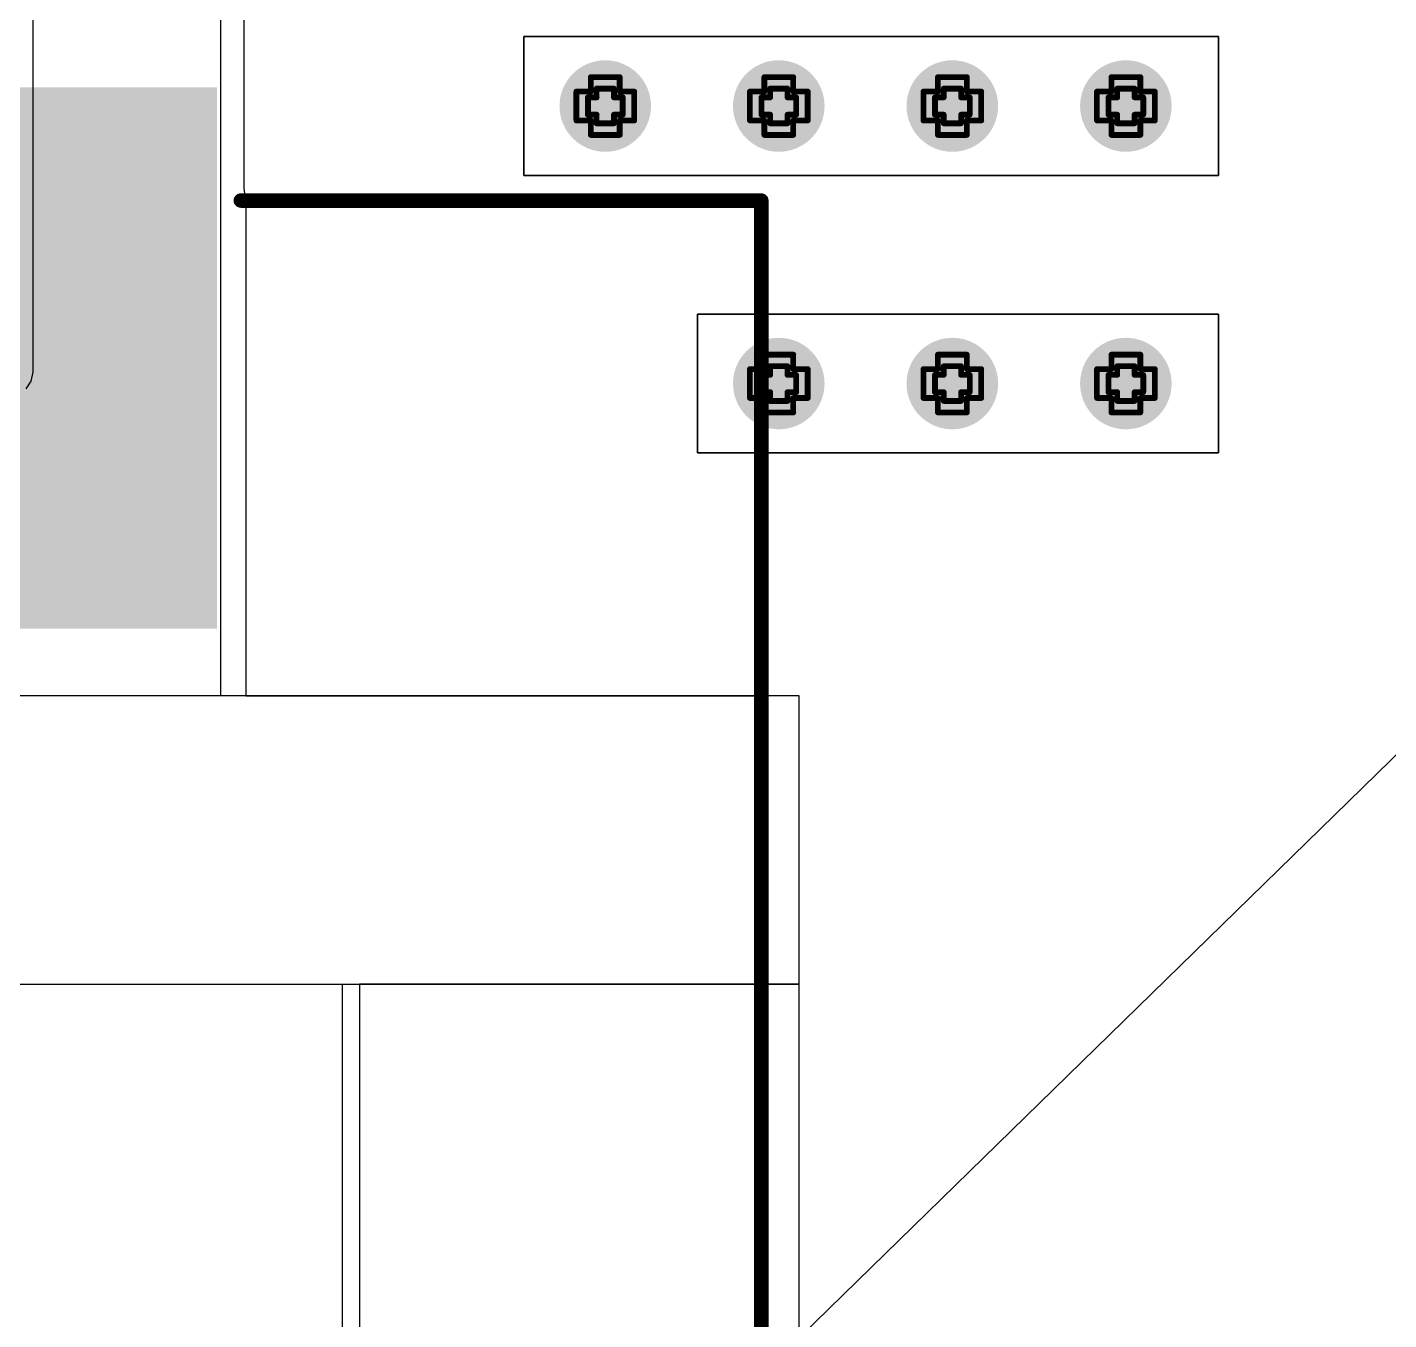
# Model space of a CAD drawing. Header units: inches. Extents: x -7 to 5163, y -3 to 5149.
# Drawn here: x 27.97 to 39.93, y 139.91 to 151.26 of the extents above; entities that cross this region are included whole.
import ezdxf

# ---------------------------------------------------------------- set-up
doc = ezdxf.new("R2010")
doc.units = ezdxf.units.IN
for name, color, linetype in [('Bottom Layer', 5, 'Continuous'), ('Bottom Solder', 6, 'Continuous'), ('Drill Drawing', 1, 'Continuous'), ('GND', 76, 'Continuous'), ('PWR', 16, 'Continuous'), ('Top Layer', 1, 'Continuous'), ('Top Overlay', 2, 'Continuous'), ('Top Paste', 8, 'Continuous'), ('Top Solder', 216, 'Continuous'), ('Via Holes', 16, 'Continuous')]:
    doc.layers.add(name, color=color, linetype=linetype)

# ---------------------------------------------------------------- blocks, each defined once
blk = doc.blocks.new('10_VQFN_HR__3_3__4')
at = {"layer": 'Top Solder'}
blk.add_line((1.024, -0.475), (-5134.645, -5016.903), dxfattribs=at)
blk = doc.blocks.new('SRP1270_4R7M_44')
at = {"layer": 'Top Layer'}
blk.add_hatch(color=1, dxfattribs=at).paths.add_polyline_path([(3.225, -2), (3.225, 2), (7.775, 2), (7.775, -2)])
at = {"layer": 'Top Paste'}
blk.add_hatch(color=8, dxfattribs=at).paths.add_polyline_path([(3.225, -2), (3.225, 2), (7.775, 2), (7.775, -2)])
at = {"layer": 'Top Solder'}
blk.add_hatch(color=216, dxfattribs=at).paths.add_polyline_path([(3.123, -2.102), (3.123, 2.102), (7.877, 2.102), (7.877, -2.102)])
at = {"layer": 'Top Overlay', "const_width": 0.127}
for points in [[(6.883, -2.311), (6.883, -6.883)], [(-6.909, -6.883), (6.883, -6.883)]]:
    blk.add_lwpolyline(points, dxfattribs=at)
at = {"layer": 'Top Overlay', "const_width": 0.0635}
for points in [[(6.852, -2.311, 1), (6.915, -2.311, 1)], [(6.852, -6.883, 1), (6.915, -6.883, 1)], [(6.852, -6.883, 1), (6.915, -6.883, 1)]]:
    blk.add_lwpolyline(points, format="xyb", close=True, dxfattribs=at)

msp = doc.modelspace()

# ---------------------------------------------------------------- hatches: boundary and pattern name
at = {"layer": 'Bottom Layer'}
h = msp.add_hatch(color=5, dxfattribs=at)
edge = h.paths.add_edge_path()
edge.add_arc((33.045, 150.571), 0.3, 0, 360)
h = msp.add_hatch(color=5, dxfattribs=at)
edge = h.paths.add_edge_path()
edge.add_arc((34.569, 150.571), 0.3, 0, 360)
h = msp.add_hatch(color=5, dxfattribs=at)
edge = h.paths.add_edge_path()
edge.add_arc((36.093, 150.571), 0.3, 0, 360)
h = msp.add_hatch(color=5, dxfattribs=at)
edge = h.paths.add_edge_path()
edge.add_arc((37.617, 150.571), 0.3, 0, 360)
h = msp.add_hatch(color=5, dxfattribs=at)
edge = h.paths.add_edge_path()
edge.add_arc((34.569, 148.133), 0.3, 0, 360)
h = msp.add_hatch(color=5, dxfattribs=at)
edge = h.paths.add_edge_path()
edge.add_arc((36.093, 148.133), 0.3, 0, 360)
h = msp.add_hatch(color=5, dxfattribs=at)
edge = h.paths.add_edge_path()
edge.add_arc((37.617, 148.133), 0.3, 0, 360)
at = {"layer": 'Bottom Solder'}
h = msp.add_hatch(color=6, dxfattribs=at)
edge = h.paths.add_edge_path()
edge.add_arc((33.045, 150.571), 0.402, 0, 360)
h = msp.add_hatch(color=6, dxfattribs=at)
edge = h.paths.add_edge_path()
edge.add_arc((34.569, 150.571), 0.402, 0, 360)
h = msp.add_hatch(color=6, dxfattribs=at)
edge = h.paths.add_edge_path()
edge.add_arc((36.093, 150.571), 0.402, 0, 360)
h = msp.add_hatch(color=6, dxfattribs=at)
edge = h.paths.add_edge_path()
edge.add_arc((37.617, 150.571), 0.402, 0, 360)
h = msp.add_hatch(color=6, dxfattribs=at)
edge = h.paths.add_edge_path()
edge.add_arc((34.569, 148.133), 0.402, 0, 360)
h = msp.add_hatch(color=6, dxfattribs=at)
edge = h.paths.add_edge_path()
edge.add_arc((36.093, 148.133), 0.402, 0, 360)
h = msp.add_hatch(color=6, dxfattribs=at)
edge = h.paths.add_edge_path()
edge.add_arc((37.617, 148.133), 0.402, 0, 360)
at = {"layer": 'GND'}
h = msp.add_hatch(color=76, dxfattribs=at)
edge = h.paths.add_edge_path()
edge.add_arc((33.045, 150.571), 0.3, 0, 360)
h = msp.add_hatch(color=76, dxfattribs=at)
edge = h.paths.add_edge_path()
edge.add_arc((34.569, 150.571), 0.3, 0, 360)
h = msp.add_hatch(color=76, dxfattribs=at)
edge = h.paths.add_edge_path()
edge.add_arc((36.093, 150.571), 0.3, 0, 360)
h = msp.add_hatch(color=76, dxfattribs=at)
edge = h.paths.add_edge_path()
edge.add_arc((37.617, 150.571), 0.3, 0, 360)
h = msp.add_hatch(color=76, dxfattribs=at)
edge = h.paths.add_edge_path()
edge.add_arc((34.569, 148.133), 0.3, 0, 360)
h = msp.add_hatch(color=76, dxfattribs=at)
edge = h.paths.add_edge_path()
edge.add_arc((36.093, 148.133), 0.3, 0, 360)
h = msp.add_hatch(color=76, dxfattribs=at)
edge = h.paths.add_edge_path()
edge.add_arc((37.617, 148.133), 0.3, 0, 360)
at = {"layer": 'PWR'}
h = msp.add_hatch(color=16, dxfattribs=at)
edge = h.paths.add_edge_path()
edge.add_arc((33.045, 150.571), 0.3, 0, 360)
h = msp.add_hatch(color=16, dxfattribs=at)
edge = h.paths.add_edge_path()
edge.add_arc((34.569, 150.571), 0.3, 0, 360)
h = msp.add_hatch(color=16, dxfattribs=at)
edge = h.paths.add_edge_path()
edge.add_arc((36.093, 150.571), 0.3, 0, 360)
h = msp.add_hatch(color=16, dxfattribs=at)
edge = h.paths.add_edge_path()
edge.add_arc((37.617, 150.571), 0.3, 0, 360)
h = msp.add_hatch(color=16, dxfattribs=at)
edge = h.paths.add_edge_path()
edge.add_arc((34.569, 148.133), 0.3, 0, 360)
h = msp.add_hatch(color=16, dxfattribs=at)
edge = h.paths.add_edge_path()
edge.add_arc((36.093, 148.133), 0.3, 0, 360)
h = msp.add_hatch(color=16, dxfattribs=at)
edge = h.paths.add_edge_path()
edge.add_arc((37.617, 148.133), 0.3, 0, 360)
at = {"layer": 'Top Layer'}
h = msp.add_hatch(color=1, dxfattribs=at)
edge = h.paths.add_edge_path()
edge.add_arc((33.045, 150.571), 0.3, 0, 360)
h = msp.add_hatch(color=1, dxfattribs=at)
edge = h.paths.add_edge_path()
edge.add_arc((34.569, 150.571), 0.3, 0, 360)
h = msp.add_hatch(color=1, dxfattribs=at)
edge = h.paths.add_edge_path()
edge.add_arc((36.093, 150.571), 0.3, 0, 360)
h = msp.add_hatch(color=1, dxfattribs=at)
edge = h.paths.add_edge_path()
edge.add_arc((37.617, 150.571), 0.3, 0, 360)
h = msp.add_hatch(color=1, dxfattribs=at)
edge = h.paths.add_edge_path()
edge.add_arc((34.569, 148.133), 0.3, 0, 360)
h = msp.add_hatch(color=1, dxfattribs=at)
edge = h.paths.add_edge_path()
edge.add_arc((36.093, 148.133), 0.3, 0, 360)
h = msp.add_hatch(color=1, dxfattribs=at)
edge = h.paths.add_edge_path()
edge.add_arc((37.617, 148.133), 0.3, 0, 360)
at = {"layer": 'Top Solder'}
h = msp.add_hatch(color=216, dxfattribs=at)
edge = h.paths.add_edge_path()
edge.add_arc((33.045, 150.571), 0.402, 0, 360)
h = msp.add_hatch(color=216, dxfattribs=at)
edge = h.paths.add_edge_path()
edge.add_arc((34.569, 150.571), 0.402, 0, 360)
h = msp.add_hatch(color=216, dxfattribs=at)
edge = h.paths.add_edge_path()
edge.add_arc((36.093, 150.571), 0.402, 0, 360)
h = msp.add_hatch(color=216, dxfattribs=at)
edge = h.paths.add_edge_path()
edge.add_arc((37.617, 150.571), 0.402, 0, 360)
h = msp.add_hatch(color=216, dxfattribs=at)
edge = h.paths.add_edge_path()
edge.add_arc((34.569, 148.133), 0.402, 0, 360)
h = msp.add_hatch(color=216, dxfattribs=at)
edge = h.paths.add_edge_path()
edge.add_arc((36.093, 148.133), 0.402, 0, 360)
h = msp.add_hatch(color=216, dxfattribs=at)
edge = h.paths.add_edge_path()
edge.add_arc((37.617, 148.133), 0.402, 0, 360)
at = {"layer": 'Via Holes'}
h = msp.add_hatch(color=7, dxfattribs=at)
edge = h.paths.add_edge_path()
edge.add_arc((33.045, 150.571), 0.15, 0, 360)
h = msp.add_hatch(color=7, dxfattribs=at)
edge = h.paths.add_edge_path()
edge.add_arc((34.569, 150.571), 0.15, 0, 360)
h = msp.add_hatch(color=7, dxfattribs=at)
edge = h.paths.add_edge_path()
edge.add_arc((36.093, 150.571), 0.15, 0, 360)
h = msp.add_hatch(color=7, dxfattribs=at)
edge = h.paths.add_edge_path()
edge.add_arc((37.617, 150.571), 0.15, 0, 360)
h = msp.add_hatch(color=7, dxfattribs=at)
edge = h.paths.add_edge_path()
edge.add_arc((34.569, 148.133), 0.15, 0, 360)
h = msp.add_hatch(color=7, dxfattribs=at)
edge = h.paths.add_edge_path()
edge.add_arc((36.093, 148.133), 0.15, 0, 360)
h = msp.add_hatch(color=7, dxfattribs=at)
edge = h.paths.add_edge_path()
edge.add_arc((37.617, 148.133), 0.15, 0, 360)

# ---------------------------------------------------------------- linework, layer by layer
at = {"layer": 'Bottom Layer'}
for p, q in [((28.02, 148.234), (28.02, 159.33)), ((27.959, 148.088), (28.004, 148.155)), ((28.004, 148.155), (28.02, 148.234))]:
    msp.add_line(p, q, dxfattribs=at)
at = {"layer": 'Drill Drawing', "const_width": 0.0508}
for points in [[(32.918, 150.698), (32.918, 150.825)], [(32.918, 150.825), (33.172, 150.825)], [(33.172, 150.698), (33.172, 150.825)], [(34.442, 150.698), (34.442, 150.825)], [(34.442, 150.825), (34.696, 150.825)], [(34.696, 150.698), (34.696, 150.825)], [(35.966, 150.698), (35.966, 150.825)], [(35.966, 150.825), (36.22, 150.825)], [(36.22, 150.698), (36.22, 150.825)], [(37.49, 150.698), (37.49, 150.825)], [(37.49, 150.825), (37.744, 150.825)], [(37.744, 150.698), (37.744, 150.825)], [(32.791, 150.444), (32.791, 150.698)], [(32.791, 150.698), (32.918, 150.698)], [(32.893, 150.495), (32.893, 150.647)], [(32.893, 150.647), (32.969, 150.647)], [(32.969, 150.647), (32.969, 150.724)], [(32.969, 150.724), (33.122, 150.724)], [(33.122, 150.647), (33.122, 150.724)], [(33.122, 150.647), (33.198, 150.647)], [(33.172, 150.698), (33.299, 150.698)], [(33.198, 150.495), (33.198, 150.647)], [(33.299, 150.444), (33.299, 150.698)], [(34.315, 150.444), (34.315, 150.698)], [(34.315, 150.698), (34.442, 150.698)], [(34.417, 150.495), (34.417, 150.647)], [(34.417, 150.647), (34.493, 150.647)], [(34.493, 150.647), (34.493, 150.724)], [(34.493, 150.724), (34.646, 150.724)], [(34.646, 150.647), (34.646, 150.724)], [(34.646, 150.647), (34.722, 150.647)], [(34.696, 150.698), (34.823, 150.698)], [(34.722, 150.495), (34.722, 150.647)], [(34.823, 150.444), (34.823, 150.698)], [(35.839, 150.444), (35.839, 150.698)], [(35.839, 150.698), (35.966, 150.698)], [(35.941, 150.495), (35.941, 150.647)], [(35.941, 150.647), (36.017, 150.647)], [(36.017, 150.647), (36.017, 150.724)], [(36.017, 150.724), (36.17, 150.724)], [(36.17, 150.647), (36.17, 150.724)], [(36.17, 150.647), (36.246, 150.647)], [(36.22, 150.698), (36.347, 150.698)], [(36.246, 150.495), (36.246, 150.647)], [(36.347, 150.444), (36.347, 150.698)], [(37.363, 150.444), (37.363, 150.698)], [(37.363, 150.698), (37.49, 150.698)], [(37.465, 150.495), (37.465, 150.647)], [(37.465, 150.647), (37.541, 150.647)], [(37.541, 150.647), (37.541, 150.724)], [(37.541, 150.724), (37.694, 150.724)], [(37.694, 150.647), (37.694, 150.724)], [(37.694, 150.647), (37.77, 150.647)], [(37.744, 150.698), (37.871, 150.698)], [(37.77, 150.495), (37.77, 150.647)], [(37.871, 150.444), (37.871, 150.698)], [(32.791, 150.444), (32.918, 150.444)], [(32.893, 150.495), (32.969, 150.495)], [(32.918, 150.317), (32.918, 150.444)], [(32.969, 150.419), (32.969, 150.495)], [(32.969, 150.419), (33.122, 150.419)], [(33.122, 150.495), (33.198, 150.495)], [(33.122, 150.419), (33.122, 150.495)], [(33.172, 150.444), (33.299, 150.444)], [(33.172, 150.317), (33.172, 150.444)], [(34.315, 150.444), (34.442, 150.444)], [(34.417, 150.495), (34.493, 150.495)], [(34.442, 150.317), (34.442, 150.444)], [(34.493, 150.419), (34.493, 150.495)], [(34.493, 150.419), (34.646, 150.419)], [(34.646, 150.495), (34.722, 150.495)], [(34.646, 150.419), (34.646, 150.495)], [(34.696, 150.444), (34.823, 150.444)], [(34.696, 150.317), (34.696, 150.444)], [(35.839, 150.444), (35.966, 150.444)], [(35.941, 150.495), (36.017, 150.495)], [(35.966, 150.317), (35.966, 150.444)], [(36.017, 150.419), (36.017, 150.495)], [(36.017, 150.419), (36.17, 150.419)], [(36.17, 150.495), (36.246, 150.495)], [(36.17, 150.419), (36.17, 150.495)], [(36.22, 150.444), (36.347, 150.444)], [(36.22, 150.317), (36.22, 150.444)], [(37.363, 150.444), (37.49, 150.444)], [(37.465, 150.495), (37.541, 150.495)], [(37.49, 150.317), (37.49, 150.444)], [(37.541, 150.419), (37.541, 150.495)], [(37.541, 150.419), (37.694, 150.419)], [(37.694, 150.495), (37.77, 150.495)], [(37.694, 150.419), (37.694, 150.495)], [(37.744, 150.444), (37.871, 150.444)], [(37.744, 150.317), (37.744, 150.444)], [(32.918, 150.317), (33.172, 150.317)], [(34.442, 150.317), (34.696, 150.317)], [(35.966, 150.317), (36.22, 150.317)], [(37.49, 150.317), (37.744, 150.317)], [(34.442, 148.26), (34.442, 148.387)], [(34.442, 148.387), (34.696, 148.387)], [(34.696, 148.26), (34.696, 148.387)], [(35.966, 148.26), (35.966, 148.387)], [(35.966, 148.387), (36.22, 148.387)], [(36.22, 148.26), (36.22, 148.387)], [(37.49, 148.26), (37.49, 148.387)], [(37.49, 148.387), (37.744, 148.387)], [(37.744, 148.26), (37.744, 148.387)], [(34.315, 148.006), (34.315, 148.26)], [(34.315, 148.26), (34.442, 148.26)], [(34.493, 148.209), (34.493, 148.285)], [(34.493, 148.285), (34.646, 148.285)], [(34.646, 148.209), (34.646, 148.285)], [(34.696, 148.26), (34.823, 148.26)], [(34.823, 148.006), (34.823, 148.26)], [(35.839, 148.006), (35.839, 148.26)], [(35.839, 148.26), (35.966, 148.26)], [(36.017, 148.209), (36.017, 148.285)], [(36.017, 148.285), (36.17, 148.285)], [(36.17, 148.209), (36.17, 148.285)], [(36.22, 148.26), (36.347, 148.26)], [(36.347, 148.006), (36.347, 148.26)], [(37.363, 148.006), (37.363, 148.26)], [(37.363, 148.26), (37.49, 148.26)], [(37.541, 148.209), (37.541, 148.285)], [(37.541, 148.285), (37.694, 148.285)], [(37.694, 148.209), (37.694, 148.285)], [(37.744, 148.26), (37.871, 148.26)], [(37.871, 148.006), (37.871, 148.26)], [(34.417, 148.057), (34.417, 148.209)], [(34.417, 148.209), (34.493, 148.209)], [(34.646, 148.209), (34.722, 148.209)], [(34.722, 148.057), (34.722, 148.209)], [(35.941, 148.057), (35.941, 148.209)], [(35.941, 148.209), (36.017, 148.209)], [(36.17, 148.209), (36.246, 148.209)], [(36.246, 148.057), (36.246, 148.209)], [(37.465, 148.057), (37.465, 148.209)], [(37.465, 148.209), (37.541, 148.209)], [(37.694, 148.209), (37.77, 148.209)], [(37.77, 148.057), (37.77, 148.209)], [(34.315, 148.006), (34.442, 148.006)], [(34.417, 148.057), (34.493, 148.057)], [(34.442, 147.879), (34.442, 148.006)], [(34.493, 147.98), (34.493, 148.057)], [(34.646, 148.057), (34.722, 148.057)], [(34.646, 147.98), (34.646, 148.057)], [(34.696, 148.006), (34.823, 148.006)], [(34.696, 147.879), (34.696, 148.006)], [(35.839, 148.006), (35.966, 148.006)], [(35.941, 148.057), (36.017, 148.057)], [(35.966, 147.879), (35.966, 148.006)], [(36.017, 147.98), (36.017, 148.057)], [(36.17, 148.057), (36.246, 148.057)], [(36.17, 147.98), (36.17, 148.057)], [(36.22, 148.006), (36.347, 148.006)], [(36.22, 147.879), (36.22, 148.006)], [(37.363, 148.006), (37.49, 148.006)], [(37.465, 148.057), (37.541, 148.057)], [(37.49, 147.879), (37.49, 148.006)], [(37.541, 147.98), (37.541, 148.057)], [(37.694, 148.057), (37.77, 148.057)], [(37.694, 147.98), (37.694, 148.057)], [(37.744, 148.006), (37.871, 148.006)], [(37.744, 147.879), (37.744, 148.006)], [(34.493, 147.98), (34.646, 147.98)], [(36.017, 147.98), (36.17, 147.98)], [(37.541, 147.98), (37.694, 147.98)], [(34.442, 147.879), (34.696, 147.879)], [(35.966, 147.879), (36.22, 147.879)], [(37.49, 147.879), (37.744, 147.879)]]:
    msp.add_lwpolyline(points, dxfattribs=at)
at = {"layer": 'Drill Drawing', "const_width": 0.0254}
for points in [[(32.906, 150.825, 1), (32.931, 150.825, 1)], [(32.906, 150.825, 1), (32.931, 150.825, 1)], [(33.16, 150.825, 1), (33.185, 150.825, 1)], [(33.16, 150.825, 1), (33.185, 150.825, 1)], [(34.43, 150.825, 1), (34.455, 150.825, 1)], [(34.43, 150.825, 1), (34.455, 150.825, 1)], [(34.684, 150.825, 1), (34.709, 150.825, 1)], [(34.684, 150.825, 1), (34.709, 150.825, 1)], [(35.954, 150.825, 1), (35.979, 150.825, 1)], [(35.954, 150.825, 1), (35.979, 150.825, 1)], [(36.208, 150.825, 1), (36.233, 150.825, 1)], [(36.208, 150.825, 1), (36.233, 150.825, 1)], [(37.478, 150.825, 1), (37.503, 150.825, 1)], [(37.478, 150.825, 1), (37.503, 150.825, 1)], [(37.732, 150.825, 1), (37.757, 150.825, 1)], [(37.732, 150.825, 1), (37.757, 150.825, 1)], [(32.779, 150.698, 1), (32.804, 150.698, 1)], [(32.779, 150.698, 1), (32.804, 150.698, 1)], [(32.88, 150.647, 1), (32.906, 150.647, 1)], [(32.88, 150.647, 1), (32.906, 150.647, 1)], [(32.906, 150.698, 1), (32.931, 150.698, 1)], [(32.906, 150.698, 1), (32.931, 150.698, 1)], [(32.956, 150.724, 1), (32.982, 150.724, 1)], [(32.956, 150.724, 1), (32.982, 150.724, 1)], [(32.956, 150.647, 1), (32.982, 150.647, 1)], [(32.956, 150.647, 1), (32.982, 150.647, 1)], [(33.109, 150.724, 1), (33.134, 150.724, 1)], [(33.109, 150.724, 1), (33.134, 150.724, 1)], [(33.109, 150.647, 1), (33.134, 150.647, 1)], [(33.109, 150.647, 1), (33.134, 150.647, 1)], [(33.16, 150.698, 1), (33.185, 150.698, 1)], [(33.16, 150.698, 1), (33.185, 150.698, 1)], [(33.185, 150.647, 1), (33.211, 150.647, 1)], [(33.185, 150.647, 1), (33.211, 150.647, 1)], [(33.287, 150.698, 1), (33.312, 150.698, 1)], [(33.287, 150.698, 1), (33.312, 150.698, 1)], [(34.303, 150.698, 1), (34.328, 150.698, 1)], [(34.303, 150.698, 1), (34.328, 150.698, 1)], [(34.404, 150.647, 1), (34.43, 150.647, 1)], [(34.404, 150.647, 1), (34.43, 150.647, 1)], [(34.43, 150.698, 1), (34.455, 150.698, 1)], [(34.43, 150.698, 1), (34.455, 150.698, 1)], [(34.48, 150.724, 1), (34.506, 150.724, 1)], [(34.48, 150.724, 1), (34.506, 150.724, 1)], [(34.48, 150.647, 1), (34.506, 150.647, 1)], [(34.48, 150.647, 1), (34.506, 150.647, 1)], [(34.633, 150.724, 1), (34.658, 150.724, 1)], [(34.633, 150.724, 1), (34.658, 150.724, 1)], [(34.633, 150.647, 1), (34.658, 150.647, 1)], [(34.633, 150.647, 1), (34.658, 150.647, 1)], [(34.684, 150.698, 1), (34.709, 150.698, 1)], [(34.684, 150.698, 1), (34.709, 150.698, 1)], [(34.709, 150.647, 1), (34.734, 150.647, 1)], [(34.709, 150.647, 1), (34.734, 150.647, 1)], [(34.811, 150.698, 1), (34.836, 150.698, 1)], [(34.811, 150.698, 1), (34.836, 150.698, 1)], [(35.827, 150.698, 1), (35.852, 150.698, 1)], [(35.827, 150.698, 1), (35.852, 150.698, 1)], [(35.928, 150.647, 1), (35.954, 150.647, 1)], [(35.928, 150.647, 1), (35.954, 150.647, 1)], [(35.954, 150.698, 1), (35.979, 150.698, 1)], [(35.954, 150.698, 1), (35.979, 150.698, 1)], [(36.005, 150.724, 1), (36.03, 150.724, 1)], [(36.005, 150.724, 1), (36.03, 150.724, 1)], [(36.005, 150.647, 1), (36.03, 150.647, 1)], [(36.005, 150.647, 1), (36.03, 150.647, 1)], [(36.157, 150.724, 1), (36.182, 150.724, 1)], [(36.157, 150.724, 1), (36.182, 150.724, 1)], [(36.157, 150.647, 1), (36.182, 150.647, 1)], [(36.157, 150.647, 1), (36.182, 150.647, 1)], [(36.208, 150.698, 1), (36.233, 150.698, 1)], [(36.208, 150.698, 1), (36.233, 150.698, 1)], [(36.233, 150.647, 1), (36.258, 150.647, 1)], [(36.233, 150.647, 1), (36.258, 150.647, 1)], [(36.335, 150.698, 1), (36.36, 150.698, 1)], [(36.335, 150.698, 1), (36.36, 150.698, 1)], [(37.351, 150.698, 1), (37.376, 150.698, 1)], [(37.351, 150.698, 1), (37.376, 150.698, 1)], [(37.452, 150.647, 1), (37.478, 150.647, 1)], [(37.452, 150.647, 1), (37.478, 150.647, 1)], [(37.478, 150.698, 1), (37.503, 150.698, 1)], [(37.478, 150.698, 1), (37.503, 150.698, 1)], [(37.529, 150.724, 1), (37.554, 150.724, 1)], [(37.529, 150.724, 1), (37.554, 150.724, 1)], [(37.529, 150.647, 1), (37.554, 150.647, 1)], [(37.529, 150.647, 1), (37.554, 150.647, 1)], [(37.681, 150.724, 1), (37.706, 150.724, 1)], [(37.681, 150.724, 1), (37.706, 150.724, 1)], [(37.681, 150.647, 1), (37.706, 150.647, 1)], [(37.681, 150.647, 1), (37.706, 150.647, 1)], [(37.732, 150.698, 1), (37.757, 150.698, 1)], [(37.732, 150.698, 1), (37.757, 150.698, 1)], [(37.757, 150.647, 1), (37.782, 150.647, 1)], [(37.757, 150.647, 1), (37.782, 150.647, 1)], [(37.859, 150.698, 1), (37.884, 150.698, 1)], [(37.859, 150.698, 1), (37.884, 150.698, 1)], [(32.779, 150.444, 1), (32.804, 150.444, 1)], [(32.779, 150.444, 1), (32.804, 150.444, 1)], [(32.88, 150.495, 1), (32.906, 150.495, 1)], [(32.88, 150.495, 1), (32.906, 150.495, 1)], [(32.906, 150.444, 1), (32.931, 150.444, 1)], [(32.906, 150.444, 1), (32.931, 150.444, 1)], [(32.956, 150.495, 1), (32.982, 150.495, 1)], [(32.956, 150.495, 1), (32.982, 150.495, 1)], [(32.956, 150.419, 1), (32.982, 150.419, 1)], [(32.956, 150.419, 1), (32.982, 150.419, 1)], [(33.109, 150.495, 1), (33.134, 150.495, 1)], [(33.109, 150.495, 1), (33.134, 150.495, 1)], [(33.109, 150.419, 1), (33.134, 150.419, 1)], [(33.109, 150.419, 1), (33.134, 150.419, 1)], [(33.16, 150.444, 1), (33.185, 150.444, 1)], [(33.16, 150.444, 1), (33.185, 150.444, 1)], [(33.185, 150.495, 1), (33.211, 150.495, 1)], [(33.185, 150.495, 1), (33.211, 150.495, 1)], [(33.287, 150.444, 1), (33.312, 150.444, 1)], [(33.287, 150.444, 1), (33.312, 150.444, 1)], [(34.303, 150.444, 1), (34.328, 150.444, 1)], [(34.303, 150.444, 1), (34.328, 150.444, 1)], [(34.404, 150.495, 1), (34.43, 150.495, 1)], [(34.404, 150.495, 1), (34.43, 150.495, 1)], [(34.43, 150.444, 1), (34.455, 150.444, 1)], [(34.43, 150.444, 1), (34.455, 150.444, 1)], [(34.48, 150.495, 1), (34.506, 150.495, 1)], [(34.48, 150.495, 1), (34.506, 150.495, 1)], [(34.48, 150.419, 1), (34.506, 150.419, 1)], [(34.48, 150.419, 1), (34.506, 150.419, 1)], [(34.633, 150.495, 1), (34.658, 150.495, 1)], [(34.633, 150.495, 1), (34.658, 150.495, 1)], [(34.633, 150.419, 1), (34.658, 150.419, 1)], [(34.633, 150.419, 1), (34.658, 150.419, 1)], [(34.684, 150.444, 1), (34.709, 150.444, 1)], [(34.684, 150.444, 1), (34.709, 150.444, 1)], [(34.709, 150.495, 1), (34.734, 150.495, 1)], [(34.709, 150.495, 1), (34.734, 150.495, 1)], [(34.811, 150.444, 1), (34.836, 150.444, 1)], [(34.811, 150.444, 1), (34.836, 150.444, 1)], [(35.827, 150.444, 1), (35.852, 150.444, 1)], [(35.827, 150.444, 1), (35.852, 150.444, 1)], [(35.928, 150.495, 1), (35.954, 150.495, 1)], [(35.928, 150.495, 1), (35.954, 150.495, 1)], [(35.954, 150.444, 1), (35.979, 150.444, 1)], [(35.954, 150.444, 1), (35.979, 150.444, 1)], [(36.005, 150.495, 1), (36.03, 150.495, 1)], [(36.005, 150.495, 1), (36.03, 150.495, 1)], [(36.005, 150.419, 1), (36.03, 150.419, 1)], [(36.005, 150.419, 1), (36.03, 150.419, 1)], [(36.157, 150.495, 1), (36.182, 150.495, 1)], [(36.157, 150.495, 1), (36.182, 150.495, 1)], [(36.157, 150.419, 1), (36.182, 150.419, 1)], [(36.157, 150.419, 1), (36.182, 150.419, 1)], [(36.208, 150.444, 1), (36.233, 150.444, 1)], [(36.208, 150.444, 1), (36.233, 150.444, 1)], [(36.233, 150.495, 1), (36.258, 150.495, 1)], [(36.233, 150.495, 1), (36.258, 150.495, 1)], [(36.335, 150.444, 1), (36.36, 150.444, 1)], [(36.335, 150.444, 1), (36.36, 150.444, 1)], [(37.351, 150.444, 1), (37.376, 150.444, 1)], [(37.351, 150.444, 1), (37.376, 150.444, 1)], [(37.452, 150.495, 1), (37.478, 150.495, 1)], [(37.452, 150.495, 1), (37.478, 150.495, 1)], [(37.478, 150.444, 1), (37.503, 150.444, 1)], [(37.478, 150.444, 1), (37.503, 150.444, 1)], [(37.529, 150.495, 1), (37.554, 150.495, 1)], [(37.529, 150.495, 1), (37.554, 150.495, 1)], [(37.529, 150.419, 1), (37.554, 150.419, 1)], [(37.529, 150.419, 1), (37.554, 150.419, 1)], [(37.681, 150.495, 1), (37.706, 150.495, 1)], [(37.681, 150.495, 1), (37.706, 150.495, 1)], [(37.681, 150.419, 1), (37.706, 150.419, 1)], [(37.681, 150.419, 1), (37.706, 150.419, 1)], [(37.732, 150.444, 1), (37.757, 150.444, 1)], [(37.732, 150.444, 1), (37.757, 150.444, 1)], [(37.757, 150.495, 1), (37.782, 150.495, 1)], [(37.757, 150.495, 1), (37.782, 150.495, 1)], [(37.859, 150.444, 1), (37.884, 150.444, 1)], [(37.859, 150.444, 1), (37.884, 150.444, 1)], [(32.906, 150.317, 1), (32.931, 150.317, 1)], [(32.906, 150.317, 1), (32.931, 150.317, 1)], [(33.16, 150.317, 1), (33.185, 150.317, 1)], [(33.16, 150.317, 1), (33.185, 150.317, 1)], [(34.43, 150.317, 1), (34.455, 150.317, 1)], [(34.43, 150.317, 1), (34.455, 150.317, 1)], [(34.684, 150.317, 1), (34.709, 150.317, 1)], [(34.684, 150.317, 1), (34.709, 150.317, 1)], [(35.954, 150.317, 1), (35.979, 150.317, 1)], [(35.954, 150.317, 1), (35.979, 150.317, 1)], [(36.208, 150.317, 1), (36.233, 150.317, 1)], [(36.208, 150.317, 1), (36.233, 150.317, 1)], [(37.478, 150.317, 1), (37.503, 150.317, 1)], [(37.478, 150.317, 1), (37.503, 150.317, 1)], [(37.732, 150.317, 1), (37.757, 150.317, 1)], [(37.732, 150.317, 1), (37.757, 150.317, 1)], [(34.43, 148.387, 1), (34.455, 148.387, 1)], [(34.43, 148.387, 1), (34.455, 148.387, 1)], [(34.684, 148.387, 1), (34.709, 148.387, 1)], [(34.684, 148.387, 1), (34.709, 148.387, 1)], [(35.954, 148.387, 1), (35.979, 148.387, 1)], [(35.954, 148.387, 1), (35.979, 148.387, 1)], [(36.208, 148.387, 1), (36.233, 148.387, 1)], [(36.208, 148.387, 1), (36.233, 148.387, 1)], [(37.478, 148.387, 1), (37.503, 148.387, 1)], [(37.478, 148.387, 1), (37.503, 148.387, 1)], [(37.732, 148.387, 1), (37.757, 148.387, 1)], [(37.732, 148.387, 1), (37.757, 148.387, 1)], [(34.303, 148.26, 1), (34.328, 148.26, 1)], [(34.303, 148.26, 1), (34.328, 148.26, 1)], [(34.43, 148.26, 1), (34.455, 148.26, 1)], [(34.43, 148.26, 1), (34.455, 148.26, 1)], [(34.48, 148.285, 1), (34.506, 148.285, 1)], [(34.48, 148.285, 1), (34.506, 148.285, 1)], [(34.633, 148.285, 1), (34.658, 148.285, 1)], [(34.633, 148.285, 1), (34.658, 148.285, 1)], [(34.684, 148.26, 1), (34.709, 148.26, 1)], [(34.684, 148.26, 1), (34.709, 148.26, 1)], [(34.811, 148.26, 1), (34.836, 148.26, 1)], [(34.811, 148.26, 1), (34.836, 148.26, 1)], [(35.827, 148.26, 1), (35.852, 148.26, 1)], [(35.827, 148.26, 1), (35.852, 148.26, 1)], [(35.954, 148.26, 1), (35.979, 148.26, 1)], [(35.954, 148.26, 1), (35.979, 148.26, 1)], [(36.005, 148.285, 1), (36.03, 148.285, 1)], [(36.005, 148.285, 1), (36.03, 148.285, 1)], [(36.157, 148.285, 1), (36.182, 148.285, 1)], [(36.157, 148.285, 1), (36.182, 148.285, 1)], [(36.208, 148.26, 1), (36.233, 148.26, 1)], [(36.208, 148.26, 1), (36.233, 148.26, 1)], [(36.335, 148.26, 1), (36.36, 148.26, 1)], [(36.335, 148.26, 1), (36.36, 148.26, 1)], [(37.351, 148.26, 1), (37.376, 148.26, 1)], [(37.351, 148.26, 1), (37.376, 148.26, 1)], [(37.478, 148.26, 1), (37.503, 148.26, 1)], [(37.478, 148.26, 1), (37.503, 148.26, 1)], [(37.529, 148.285, 1), (37.554, 148.285, 1)], [(37.529, 148.285, 1), (37.554, 148.285, 1)], [(37.681, 148.285, 1), (37.706, 148.285, 1)], [(37.681, 148.285, 1), (37.706, 148.285, 1)], [(37.732, 148.26, 1), (37.757, 148.26, 1)], [(37.732, 148.26, 1), (37.757, 148.26, 1)], [(37.859, 148.26, 1), (37.884, 148.26, 1)], [(37.859, 148.26, 1), (37.884, 148.26, 1)], [(34.404, 148.209, 1), (34.43, 148.209, 1)], [(34.404, 148.209, 1), (34.43, 148.209, 1)], [(34.48, 148.209, 1), (34.506, 148.209, 1)], [(34.48, 148.209, 1), (34.506, 148.209, 1)], [(34.633, 148.209, 1), (34.658, 148.209, 1)], [(34.633, 148.209, 1), (34.658, 148.209, 1)], [(34.709, 148.209, 1), (34.734, 148.209, 1)], [(34.709, 148.209, 1), (34.734, 148.209, 1)], [(35.928, 148.209, 1), (35.954, 148.209, 1)], [(35.928, 148.209, 1), (35.954, 148.209, 1)], [(36.005, 148.209, 1), (36.03, 148.209, 1)], [(36.005, 148.209, 1), (36.03, 148.209, 1)], [(36.157, 148.209, 1), (36.182, 148.209, 1)], [(36.157, 148.209, 1), (36.182, 148.209, 1)], [(36.233, 148.209, 1), (36.258, 148.209, 1)], [(36.233, 148.209, 1), (36.258, 148.209, 1)], [(37.452, 148.209, 1), (37.478, 148.209, 1)], [(37.452, 148.209, 1), (37.478, 148.209, 1)], [(37.529, 148.209, 1), (37.554, 148.209, 1)], [(37.529, 148.209, 1), (37.554, 148.209, 1)], [(37.681, 148.209, 1), (37.706, 148.209, 1)], [(37.681, 148.209, 1), (37.706, 148.209, 1)], [(37.757, 148.209, 1), (37.782, 148.209, 1)], [(37.757, 148.209, 1), (37.782, 148.209, 1)], [(34.303, 148.006, 1), (34.328, 148.006, 1)], [(34.303, 148.006, 1), (34.328, 148.006, 1)], [(34.404, 148.057, 1), (34.43, 148.057, 1)], [(34.404, 148.057, 1), (34.43, 148.057, 1)], [(34.43, 148.006, 1), (34.455, 148.006, 1)], [(34.43, 148.006, 1), (34.455, 148.006, 1)], [(34.48, 148.057, 1), (34.506, 148.057, 1)], [(34.48, 148.057, 1), (34.506, 148.057, 1)], [(34.633, 148.057, 1), (34.658, 148.057, 1)], [(34.633, 148.057, 1), (34.658, 148.057, 1)], [(34.684, 148.006, 1), (34.709, 148.006, 1)], [(34.684, 148.006, 1), (34.709, 148.006, 1)], [(34.709, 148.057, 1), (34.734, 148.057, 1)], [(34.709, 148.057, 1), (34.734, 148.057, 1)], [(34.811, 148.006, 1), (34.836, 148.006, 1)], [(34.811, 148.006, 1), (34.836, 148.006, 1)], [(35.827, 148.006, 1), (35.852, 148.006, 1)], [(35.827, 148.006, 1), (35.852, 148.006, 1)], [(35.928, 148.057, 1), (35.954, 148.057, 1)], [(35.928, 148.057, 1), (35.954, 148.057, 1)], [(35.954, 148.006, 1), (35.979, 148.006, 1)], [(35.954, 148.006, 1), (35.979, 148.006, 1)], [(36.005, 148.057, 1), (36.03, 148.057, 1)], [(36.005, 148.057, 1), (36.03, 148.057, 1)], [(36.157, 148.057, 1), (36.182, 148.057, 1)], [(36.157, 148.057, 1), (36.182, 148.057, 1)], [(36.208, 148.006, 1), (36.233, 148.006, 1)], [(36.208, 148.006, 1), (36.233, 148.006, 1)], [(36.233, 148.057, 1), (36.258, 148.057, 1)], [(36.233, 148.057, 1), (36.258, 148.057, 1)], [(36.335, 148.006, 1), (36.36, 148.006, 1)], [(36.335, 148.006, 1), (36.36, 148.006, 1)], [(37.351, 148.006, 1), (37.376, 148.006, 1)], [(37.351, 148.006, 1), (37.376, 148.006, 1)], [(37.452, 148.057, 1), (37.478, 148.057, 1)], [(37.452, 148.057, 1), (37.478, 148.057, 1)], [(37.478, 148.006, 1), (37.503, 148.006, 1)], [(37.478, 148.006, 1), (37.503, 148.006, 1)], [(37.529, 148.057, 1), (37.554, 148.057, 1)], [(37.529, 148.057, 1), (37.554, 148.057, 1)], [(37.681, 148.057, 1), (37.706, 148.057, 1)], [(37.681, 148.057, 1), (37.706, 148.057, 1)], [(37.732, 148.006, 1), (37.757, 148.006, 1)], [(37.732, 148.006, 1), (37.757, 148.006, 1)], [(37.757, 148.057, 1), (37.782, 148.057, 1)], [(37.757, 148.057, 1), (37.782, 148.057, 1)], [(37.859, 148.006, 1), (37.884, 148.006, 1)], [(37.859, 148.006, 1), (37.884, 148.006, 1)], [(34.48, 147.98, 1), (34.506, 147.98, 1)], [(34.48, 147.98, 1), (34.506, 147.98, 1)], [(34.633, 147.98, 1), (34.658, 147.98, 1)], [(34.633, 147.98, 1), (34.658, 147.98, 1)], [(36.005, 147.98, 1), (36.03, 147.98, 1)], [(36.005, 147.98, 1), (36.03, 147.98, 1)], [(36.157, 147.98, 1), (36.182, 147.98, 1)], [(36.157, 147.98, 1), (36.182, 147.98, 1)], [(37.529, 147.98, 1), (37.554, 147.98, 1)], [(37.529, 147.98, 1), (37.554, 147.98, 1)], [(37.681, 147.98, 1), (37.706, 147.98, 1)], [(37.681, 147.98, 1), (37.706, 147.98, 1)], [(34.43, 147.879, 1), (34.455, 147.879, 1)], [(34.43, 147.879, 1), (34.455, 147.879, 1)], [(34.684, 147.879, 1), (34.709, 147.879, 1)], [(34.684, 147.879, 1), (34.709, 147.879, 1)], [(35.954, 147.879, 1), (35.979, 147.879, 1)], [(35.954, 147.879, 1), (35.979, 147.879, 1)], [(36.208, 147.879, 1), (36.233, 147.879, 1)], [(36.208, 147.879, 1), (36.233, 147.879, 1)], [(37.478, 147.879, 1), (37.503, 147.879, 1)], [(37.478, 147.879, 1), (37.503, 147.879, 1)], [(37.732, 147.879, 1), (37.757, 147.879, 1)], [(37.732, 147.879, 1), (37.757, 147.879, 1)]]:
    msp.add_lwpolyline(points, format="xyb", close=True, dxfattribs=at)
at = {"layer": 'PWR'}
for p, q in [((32.33, 149.962), (32.33, 151.181)), ((32.33, 151.181), (38.43, 151.181)), ((38.43, 151.181), (32.33, 151.181)), ((32.33, 151.181), (32.33, 149.962)), ((38.43, 151.181), (38.43, 149.962)), ((38.43, 149.962), (38.43, 151.181)), ((38.43, 149.962), (32.33, 149.962)), ((32.33, 149.962), (38.43, 149.962)), ((33.854, 147.523), (33.854, 148.742)), ((33.854, 148.742), (38.43, 148.742)), ((38.43, 148.742), (33.854, 148.742)), ((33.854, 148.742), (33.854, 147.523)), ((38.43, 148.742), (38.43, 147.523)), ((38.43, 147.523), (38.43, 148.742)), ((38.43, 147.523), (33.854, 147.523)), ((33.854, 147.523), (38.43, 147.523))]:
    msp.add_line(p, q, dxfattribs=at)
at = {"layer": 'Top Layer'}
for p, q in [((29.667, 175.362), (29.667, 145.39)), ((29.874, 149.849), (29.874, 159.686)), ((29.888, 149.728), (29.874, 149.849)), ((34.425, 149.728), (29.888, 149.728)), ((29.888, 149.728), (29.888, 145.39)), ((34.425, 149.728), (29.888, 149.728)), ((34.425, 145.39), (34.425, 149.728)), ((34.425, 145.39), (34.425, 149.728)), ((34.747, 145.39), (17.856, 145.39)), ((29.667, 145.39), (19.634, 145.39)), ((29.888, 145.39), (34.425, 145.39)), ((34.747, 145.39), (34.425, 145.39)), ((34.747, 142.857), (34.747, 145.39)), ((34.747, 142.857), (34.747, 145.39)), ((17.856, 142.857), (34.747, 142.857)), ((19.914, 142.857), (30.734, 142.857)), ((30.734, 142.857), (30.734, 136.119)), ((34.747, 142.857), (30.886, 142.857)), ((30.886, 142.857), (30.886, 136.135)), ((34.747, 134.908), (34.747, 142.857)), ((34.747, 134.908), (34.747, 142.857))]:
    msp.add_line(p, q, dxfattribs=at)

# ---------------------------------------------------------------- block references
for name, p, rotation in [('10_VQFN_HR__3_3__4', (28.128, 131.809), 180), ('SRP1270_4R7M_44', (27.533, 142.857), 90)]:
    msp.add_blockref(name, p, dxfattribs=dict(rotation=rotation))

doc.saveas('drawing.dxf')
